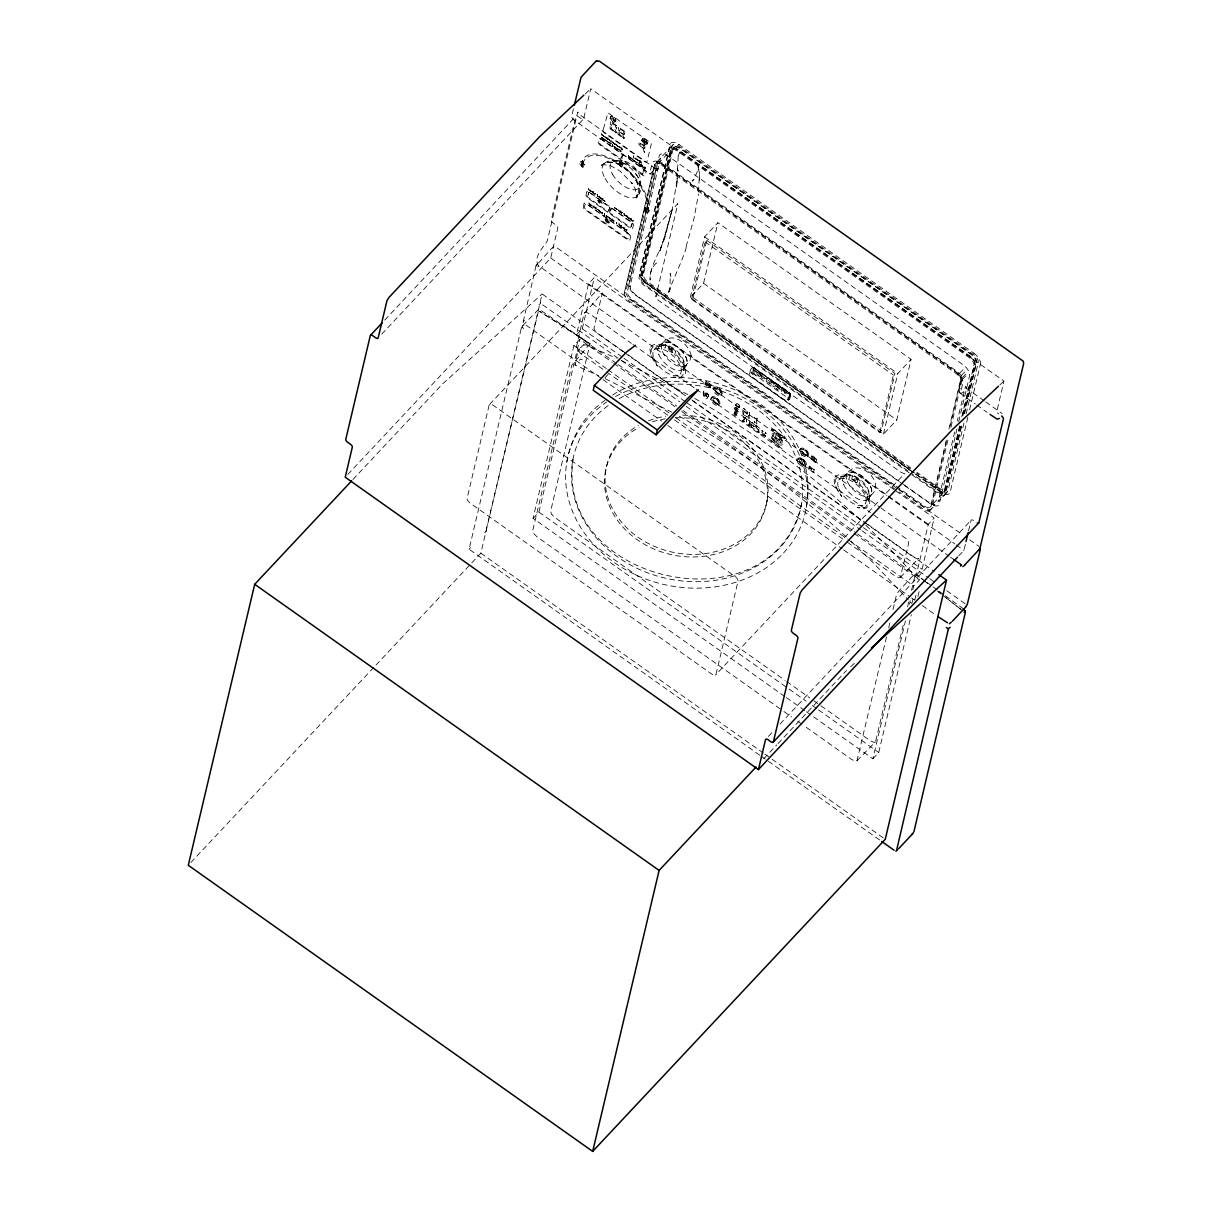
<?xml version="1.0" encoding="UTF-8"?>
<svg xmlns="http://www.w3.org/2000/svg" width="1212" height="1212" viewBox="0 0 1212 1212"><rect width="100%" height="100%" fill="white"/><g stroke="black" fill="none" stroke-linecap="round" stroke-linejoin="round"><path stroke-width="0.75" stroke-dasharray="5 3.75" d="M656.101 169.119L578.791 113.989L577.791 111.898L547.309 240.84C543.264 247.945 533.341 256.308 538.113 265.398L879.533 506.964M966.509 388.734L965.525 386.219L957.313 420.958M693.9 179.406L692.113 181.103L693.749 179.709L698.324 169.362L697.885 164.332L699.445 173.664L698.46 194.268M691.158 355.949C689.583 344.102 671.175 329.634 662.343 343.708M691.188 355.525L690.234 359.843L686.068 365.236M670.857 276.836L670.221 273.412L670.024 288.789A22.876 11.226 43.1 0 1 669.66 290.668C660.146 308.575 688.689 247.384 686.128 246.4M678.235 155.787C679.538 152.379 681.386 150.349 678.584 153.894A22.892 11.226 43.1 0 0 678.235 155.787L676.644 187.118L677.402 176.437M854.642 478.467C855.081 478.392 855.854 481.588 853.627 479.604M596.228 207.797L595.471 208.903L595.834 207.328L596.607 209.706L595.789 207.555M790.724 394.824L789.769 398.99L787.876 401.202M743.835 417.473L744.441 419.519L744.577 417.792L741.168 414.883L744.577 417.64M746.804 411.535L747.562 414.095L747.728 411.928L743.471 408.292L747.728 411.747M749.364 421.397L749.97 423.442L750.107 421.7L746.986 418.988L750.107 421.564M753.016 367.418L789.073 392.067L790.603 395.203A2.727 1.348 43.1 0 0 788.785 392.218C790.8 393.112 790.133 399.475 787.694 397.96L753.44 373.72C751.834 372.599 752.607 366.978 754.849 368.403L790.572 394.536M734.457 408.368L734.942 407.535A2.848 1.394 43.1 0 1 735.942 407.565L737.987 408.974A2.712 1.333 43.1 0 1 738.578 409.838A2.848 1.394 43.1 0 1 738.684 411.716M676.978 180.83L672.084 210.04L664.312 237.507L672.13 209.827L667.13 228.447C665.13 244.991 648.844 265.11 650.162 280.048C648.147 268.185 661.298 258.444 654.359 265.155M686.083 246.581L693.991 218.493L698.491 194.056M639.784 185.875C644.223 172.271 627.831 156.409 614.423 161.151M698.127 169.862L698.642 165.892M809.646 466.62L809.237 469.256M669.448 291.228L670.024 288.789M759.666 755.121L469.089 549.248L521.251 328.437L522.145 326.195L538.916 309.045L589.335 343.375L539.552 311.302L590.047 343.678L550.748 510.782L551.339 514.055L554.899 517.554L785.088 680.417M573.443 108.898L571.61 116.897L572.685 119.14L650.011 173.846L652.92 174.119L658.752 168.604C651.92 167.104 646.223 184.8 652.45 163.181A9.984 4.893 43.1 0 1 661.616 163.484L956.192 371.902A9.984 4.893 43.1 0 1 962.858 382.795L960.419 393.476L975.236 403.96M471.786 562.838L480.846 553.172L542.112 293.986L685.659 395.551M347.814 474.453L550.718 257.989L557.793 228.053A2.727 1.333 43.1 0 0 555.975 225.084L553.096 223.038A2.727 1.333 43.1 0 1 551.278 220.069L575.776 116.443A2.727 1.333 43.1 0 1 578.275 116.534L581.154 118.564A2.727 1.333 43.1 0 0 583.654 118.655L590.729 88.718L1003.96 381.083L996.885 411.019A2.727 1.333 43.1 0 0 998.703 413.989M784.815 696.491L533.053 518.357L573.897 345.587L579.76 339.315L612.196 362.267M616.544 363.464L576.382 335.042L588.487 283.866L594.35 277.609L894.001 489.618M622.15 149.591C622.544 146.076 619.468 148.864 622.423 149.985L622.786 148.44L621.014 147.47L621.574 149.394M533.053 518.357L538.916 512.1L579.76 339.315M576.382 335.042L582.26 328.785L594.35 277.609M566.807 462.12C570.822 437.562 584.426 414.595 604.985 400.369M572.609 461.272L573.003 459.59C555.141 585.669 774.907 630.058 801.844 502.828L801.435 504.51M644.072 167.68C647.36 171.089 642.436 164.029 645.92 168.301A1.803 0.879 43.1 0 1 645.981 168.71L644.92 168.983A1.818 0.894 43.1 0 1 644.345 168.589L643.814 167.271L644.799 167.983M624.271 293.046L654.616 164.711A7.257 3.56 43.1 0 1 661.298 164.968L955.844 373.341A7.257 3.56 43.1 0 1 960.677 381.265L949.435 428.942M654.631 164.741L624.301 293.046A7.257 3.56 43.1 0 0 629.149 300.97L897.471 490.83M605.303 472.119L605.924 469.514M672.357 348.314L672.357 352.162L668.07 349.132L669.175 346.056L667.585 348.98A5.333 2.621 43.1 0 0 672.751 352.647L672.812 348.617M690.264 297.485L704.581 236.885L717.883 222.705L911.06 359.388L896.744 419.988L883.442 434.169L690.264 297.485L703.551 283.305L717.883 222.705M691.582 299.212L705.126 241.9L706.657 240.264L894.926 373.478L881.382 430.775L879.851 432.411L691.582 299.212L693.112 297.576L706.657 240.264M706.414 381.735C702.763 389.703 717.716 387.158 706.505 381.735M706.672 384.522L707.096 382.704L707.414 385.037M709.096 386.234L708.778 383.901L708.353 385.704M776.65 386.401L780.407 389.764L780.195 390.688L775.998 388.416L781.089 392.021L781.907 388.567L776.816 384.961L780.558 389.173M766.635 502.601L767.241 499.995M806.359 507.373C824.705 407.005 689.87 344.95 611.999 395.415M879.851 432.411L893.395 375.099L894.926 373.478M883.442 434.169L897.774 373.569L911.06 359.388M886.517 636.997L856.929 760.863L855.687 761.318L851.778 759.53L803.95 725.685M888.684 627.831L890.411 620.514M893.002 609.515L896.471 594.865L899.092 590.638L914.227 574.488L915.408 573.867L921.241 578.427M946.33 440.077L930.725 506.086A7.257 3.56 43.1 0 1 924.059 505.858L896.274 486.194M948.935 429.078L960.631 379.583A7.257 3.56 43.1 0 0 955.783 371.66M946.375 441.759L930.361 509.601A7.257 3.56 43.1 0 1 923.696 509.388L899.001 491.89M947.905 440.123L931.876 507.949A7.257 3.56 43.1 0 1 925.195 507.722L895.91 486.997M950.935 427.291L962.207 379.629A7.257 3.56 43.1 0 0 957.359 371.705L662.828 163.332A7.257 3.56 43.1 0 0 656.162 163.105L625.831 291.41A7.257 3.56 43.1 0 0 630.679 299.334L894.365 485.906M806.434 711.792L872.852 758.788L905.44 620.923M909.364 604.394L910.227 600.713M912.833 589.683L913.697 586.002L919.575 579.745L853.157 532.75M857.505 533.947L916.196 575.473L928.286 524.296L934.164 518.024L895.547 490.708M912.091 602.773L912.954 599.122M872.852 758.788L878.73 752.516L911.318 614.666M914.802 599.955L916.105 594.441M916.196 575.473L922.059 569.201L934.164 518.024M954.723 431.927L937.997 501.798L946.254 493.254L943.209 492.966L929.998 507.207M956.995 428.957L939.285 503.919A9.984 4.893 43.1 0 1 930.104 503.616L903.894 485.058M958.722 421.655L969.615 375.584A9.984 4.893 43.1 0 0 962.949 364.691L668.388 156.272A9.984 4.893 43.1 0 0 659.207 155.969L628.876 284.305A9.984 4.893 43.1 0 0 635.542 295.198L902.349 483.967M917.969 596.501L919.272 591.032M959.631 425.897L944.027 491.905A7.257 3.56 43.1 0 1 937.361 491.678L911.106 473.104M961.798 416.731L973.933 365.403A7.257 3.56 43.1 0 0 969.07 357.479L677.266 151.015A7.257 3.56 43.2 0 0 670.6 150.788L640.693 277.29A7.257 3.56 43.1 0 0 645.542 285.214L909.561 472.013M959.965 426.276L944.799 490.436A6.802 3.333 43.1 0 1 938.542 490.224L915.378 473.847M962.555 415.277L974.69 363.948A6.802 3.333 43.1 0 0 970.145 356.51L678.341 150.046A6.802 3.333 43.1 0 0 672.084 149.833L642.178 276.336A6.802 3.333 43.1 0 0 646.723 283.76L913.833 472.756M960.328 426.533L945.148 490.693A7.257 3.56 43.1 0 1 938.482 490.466M962.919 415.534L975.054 364.191A7.257 3.56 43.1 0 0 970.206 356.267L678.387 149.803A7.257 3.56 43.1 0 0 671.721 149.576L641.815 276.078A7.257 3.56 43.1 0 0 646.663 284.002M961.237 425.973L945.208 493.829A7.257 3.53 42.7 0 1 938.527 493.602L910.773 473.953M964.101 413.61L976.236 362.282L975.812 359.585L972.766 355.646L679.932 148.379L675.084 146.819L672.327 149.243M961.51 426.624L946.769 488.966A7.257 3.56 43.1 0 1 940.103 488.739L916.954 472.347M964.54 413.792L976.675 362.464A7.257 3.56 43.1 0 0 971.827 354.54L680.008 148.076A7.257 3.56 43.1 0 0 673.342 147.849L643.436 274.351A7.257 3.56 43.1 0 0 648.299 282.275L910.773 467.983M963.964 423.018L947.936 490.86A7.257 3.53 42.7 0 1 941.269 490.633L916.59 473.18M966.146 413.853L978.281 362.524A7.257 3.606 42.9 0 0 973.418 354.601L678.856 146.182A7.257 3.591 43.6 0 0 672.19 145.955L641.845 274.291A7.257 3.515 43.4 0 0 646.693 282.214L910.424 468.802M967.843 417.322L950.102 492.39A9.984 4.893 43.1 0 1 940.921 492.072L646.36 283.669A9.984 4.893 43.1 0 1 639.694 272.761L670.024 144.425A9.984 4.893 43.1 0 1 679.19 144.743M969.6 409.883L980.432 364.055M958.768 555.853L963.949 550.339L966.025 541.537M968.524 530.977L971.024 520.418A2.727 1.333 43.1 0 1 973.524 520.493M486.3 529.296L538.916 309.045M875.761 740.729L903.637 623.377M907.561 606.879L909.303 599.546M911.485 590.38L915.408 573.867M753.637 368.221L752.667 372.66M718.549 402.687C719.822 402.414 716.307 395.203 713.217 398.278M807.177 454.106C808.904 454.121 805.026 446.546 801.98 449.697M590.047 343.678L571.837 365.191L532.871 530.038L533.522 533.386L537.037 536.84L782.346 710.399M946.057 489.421L944.542 491.027M583.714 345.087L585.866 344.829L616.287 358.176M622.983 351.571L596.41 332.618L593.941 328.573L602.364 292.925L584.002 313.711L576.185 348.071L580.412 353.359L605.091 370.827M847.324 542.203L895.153 576.048L899.046 577.851L900.304 577.397L908.636 543.4L907.985 540.052L872.079 513.676M521.251 328.437L523.205 325.255M584.017 344.359L578.442 349.768L577.836 351.359L579.366 348.935L577.836 351.359L574.958 365.054L598.713 375.735M601.47 378.523L524.326 323.952L523.099 322.21L524.417 320.15M660.495 158.09L629.861 286.82L629.922 285.896L631.088 290.244L635.558 294.789L899.274 481.376M608.651 139.471L609.591 140.137M607.863 141.956L608.803 142.622M619.12 146.864L620.059 147.531M617.772 148.97L618.711 149.637M608.121 217.069L609.075 217.736M638.588 194.753C643.36 188.208 640.148 179.3 635.588 173.574M574.958 365.054L575.821 363.918M538.492 266.034L537.749 266.988M870.943 495.178C887.017 483.255 857.808 456.03 847.218 473.65M799.814 459.378C802.041 456.576 806.783 463.257 805.01 463.848M484.694 532.644L486.406 530.78M944.466 494.95L947.208 491.981M384.78 320.074L576.048 116.019M381.765 334.164L583.381 119.079M352.934 479.497L442.107 384.371L542.112 293.986M658.04 163.832L671.327 149.652M672.463 148.455L674.084 146.713M489.587 404.52L677.872 203.616L655.889 296.607L655.95 295.667L657.919 300L901.425 472.574L904.546 473.65L715.55 674.993M604.743 378.008L609.863 372.554M653.95 350.177C664.6 332.861 696.052 361.903 680.205 374.008M658.813 346.768C662.01 340.496 669.706 341.239 674.599 344.844M190.875 862.52L374.69 666.418M375.993 665.04L470.483 564.216M683.25 368.948C692.082 362.782 683.78 351.738 677.72 347.056M713.58 388.128L714.459 387.189M711.262 397.884L712.156 396.945M720.852 395.46A5.181 2.545 43.1 0 0 717.14 388.597A5.181 2.545 43.1 0 0 713.656 391.34A5.181 2.545 43.1 0 0 720.852 395.46L721.731 394.521A5.181 2.545 43.1 0 0 718.019 387.643A5.181 2.545 43.1 0 0 714.535 390.4A5.181 2.545 43.1 0 0 721.731 394.521M750.895 369.175L752.591 367.433M718.534 405.217A5.181 2.545 43.1 0 0 714.822 398.354A5.181 2.545 43.1 0 0 711.338 401.096A5.181 2.545 43.1 0 0 718.534 405.217L719.428 404.278A5.181 2.545 43.1 0 0 715.716 397.4A5.181 2.545 43.1 0 0 712.232 400.157A5.181 2.545 43.1 0 0 719.428 404.278M800.026 449.304L800.92 448.349M797.723 459.06L798.602 458.121M807.298 456.636A5.181 2.545 43.1 0 0 803.586 449.758A5.181 2.545 43.1 0 0 800.102 452.5A5.181 2.545 43.1 0 0 807.298 456.636L808.177 455.697A5.181 2.545 43.1 0 0 804.48 448.819A5.181 2.545 43.1 0 0 800.981 451.561A5.181 2.545 43.1 0 0 808.177 455.697M804.995 466.393A5.181 2.545 43.1 0 0 801.283 459.515A5.181 2.545 43.1 0 0 797.799 462.257A5.181 2.545 43.1 0 0 804.995 466.393L805.874 465.453A5.181 2.545 43.1 0 0 802.162 458.575A5.181 2.545 43.1 0 0 798.678 461.317A5.181 2.545 43.1 0 0 805.874 465.453M838.81 480.119C849.476 462.802 880.927 491.845 865.08 503.95M843.688 476.71C853.687 462.014 881.412 487.663 868.125 498.889M959.525 373.387L963.04 369.63M961.283 375.629L964.797 371.872M962.252 377.841L965.767 374.084M962.328 379.538L965.843 375.781M944.421 491.83L946.042 490.087M929.619 510.737L935.437 504.798L933.861 505.162L934.694 505.04L930.119 503.207L900.819 482.467M900.304 577.397L918.757 558.384L917.393 558.883L913.424 557.065L863.989 522.084M768.378 736.457L773.559 730.942M780.013 724.049L971.297 519.993M763.787 758.727L776.71 744.941M778.013 743.562L846.506 670.494M856.929 760.863L875.382 741.865L874.019 742.365L870.049 740.547L811.343 699.006M670.16 147.728L672.933 144.819M469.089 549.248L470.635 547.642M720.867 392.93C722.413 392.476 718.428 385.552 715.519 388.522M585.26 93.854L590.729 88.718M999.839 384.931L1003.96 381.083M579.2 360.312L580.533 359.1L582.336 359.797M850.672 666.736L854.839 662.964M814.146 460.575L812.661 459.424M604.137 163.665C609.909 158.257 618.968 159.999 624.998 164.029M539.022 304.56L540.673 303.47L540.325 302.273M776.119 441.683L776.377 441.562A4.681 2.303 43.1 0 0 776.862 440.956C777.013 436.881 780.255 446.622 775.983 441.835M584.578 312.575L585.835 312.105L589.729 313.908L631.391 343.39M789.376 399.596L787.164 399.081A2.727 1.348 43.1 0 0 789.663 399.157M753.364 367.281L752.137 367.993A2.727 1.348 43.1 0 1 754.637 368.069L753.788 367.6M746.35 421.018L746.531 418.776L746.425 423.685L746.334 421.155M756.682 420.746L757.015 417.958L756.788 424.079L756.682 420.912M716.868 403.399L717.762 403.505L715.716 402.899M805.616 454.803L806.525 454.924L804.556 454.348M803.314 464.56L804.207 464.681L802.253 464.12M719.11 393.627C720.655 394.203 714.762 391.961 715.141 389.628M811.631 458.697L812.843 457.454A1.803 0.879 43.1 0 1 813.646 457.697L814.206 458.091A1.803 0.879 43.1 0 1 814.873 458.893L815.237 461.242M670.312 349.192L670.448 349.223A2.151 1.045 43.1 0 0 669.933 349.177L671.084 349.965A2.182 1.06 43.1 0 0 670.736 349.465L670.993 347.783M610.954 140.728C610.181 140.092 611.621 144.819 611.106 140.637M809.692 466.605L813.722 469.468L813.04 471.953M605.242 378.689L671.645 412.05M578.442 350.313L580.018 351.056M621.165 360.418L688.734 395.021M643.36 140.153L646.466 142.743L643.436 140.365M943.209 492.966L911.636 470.938M624.377 155.409C622.12 154.227 621.12 159.166 622.786 160.257L643.027 174.498L644.708 171.225L644.223 169.453M694.764 398.49C756.015 433.487 813.282 475.513 864.565 523.978M679.311 416.261C739.547 450.182 796.072 490.769 846.991 537.567M787.694 397.96C789.618 399.036 790.845 393.809 789.103 392.643L754.485 368.19M604.303 140.971L600.97 138.729A2.682 1.318 43.1 0 0 599.304 139.122L598.531 142.501A2.682 1.318 43.1 0 0 599.804 144.834L642.724 175.27A2.682 1.318 43.1 0 0 645.193 175.331L645.981 171.952A2.682 1.318 43.1 0 0 644.708 169.619L601.97 139.562C599.743 138.41 598.713 143.304 600.394 144.41L620.635 158.651L622.317 155.378L621.817 153.606M804.601 454.348L801.602 450.788M715.837 402.945L712.838 399.384M802.283 464.105L799.284 460.545M930.892 484.967L942.133 492.86M678.75 144.425L974.463 353.677M984.296 400.899L966.509 388.31C958.086 400.142 957.919 388.219 961.873 380.28L961.813 381.204L960.646 376.871L956.177 372.311L661.616 163.893L657.04 162.06L657.874 161.938L656.298 162.317L656.965 161.847L655.374 163.605L671.297 146.561L640.678 275.275L640.739 274.351L641.663 278.29L643.723 280.957L910.091 469.847M985.78 401.945L1002.082 413.489M620.786 150.939L619.741 149.758L620.908 151.97L621.271 150.409L619.514 149.44L620.741 151.121M976.721 405.005L987.098 412.353M704.581 236.885L897.774 373.569M705.126 241.9L893.395 375.099M646.784 209.328L646.829 210.509L645.481 209.297L646.602 210.085M703.551 283.305L896.744 419.988M621.165 225.765L622.044 227.72L621.135 225.902M626.68 233.083L628.286 234.219M693.112 297.576L881.382 430.775M909.227 472.862L643.92 285.153A7.257 3.515 43.4 0 1 639.072 277.23L669.418 148.864A7.257 3.591 43.6 0 1 676.084 149.091M894.729 485.103L632.24 299.394A7.257 3.56 43.1 0 1 627.392 291.471L657.298 164.968A7.257 3.56 43.1 0 1 663.964 165.196M897.168 488.512L556.217 247.278L553.929 246.551L550.884 249.096L535.962 265.989L523.099 322.21M898.713 489.603L961.964 534.356M969.676 539.81L978.932 546.354M588.487 283.866L928.286 524.296M550.718 257.989L886.851 495.799M888.396 496.89L954.692 543.794M956.238 544.885L963.949 550.339M881.079 508.055L949.057 556.157M950.602 557.247L953.692 559.429M734.169 413.58L736.76 415.61M632.937 344.481L694.643 388.143M696.188 389.234L870.534 512.585M691.84 399.915L866.262 523.311M867.792 524.402L934.164 571.367M624.528 352.662L684.78 395.294M692.506 400.763L862.444 520.993M582.26 328.785L622.423 357.192M623.953 358.282L685.75 402.005M687.295 403.096L861.823 526.584M863.368 527.674L922.059 569.201M542.688 304.848L619.802 359.403M621.347 360.494L679.947 401.96M686.113 406.323L860.399 529.629M861.944 530.72L928.256 577.639M929.801 578.73L934.422 582.002M946.769 590.729L965.267 603.834M618.09 364.554L676.781 406.081M682.962 410.444L855.96 532.841M613.742 363.358L675.523 407.08M681.705 411.444L851.612 531.659M573.897 345.587L606.333 368.539M607.879 369.63L669.66 413.337M675.841 417.716L847.279 539.022M848.824 540.113L913.697 586.002M606.636 371.917L668.357 415.58M674.523 419.958L845.779 541.113M603.015 379.614L661.646 421.094M667.812 425.473L842.158 548.824M843.703 549.915L910.045 596.849M911.591 597.94L914.666 600.122M922.393 605.576L936.27 615.408M786.633 681.523L809.798 697.915M538.916 512.1L787.603 688.037M789.148 689.128L806.131 701.157M812.313 705.52L816.949 708.808M818.494 709.899L878.73 752.516M786.361 697.582L804.904 710.702M783.891 711.489L791.603 716.959M797.784 721.322L802.405 724.594M480.846 553.172L763.318 753.031M764.848 754.122L885.245 839.295M761.212 756.212L880.139 840.355M628.543 233.719L586.956 204.237C584.638 203.025 583.623 208.252 585.563 209.206L627.361 238.779C629.482 239.794 630.588 234.825 628.74 233.795M925.468 581.351L916.302 574.715L922.211 579.306M926.983 582.457L931.573 585.775M933.088 586.896L937.679 590.214M939.209 591.32L943.784 594.637M945.315 595.743L963.631 609.03M753.106 373.402L755.485 375.159M923.696 580.442L928.119 583.896M938.467 591.926L941.436 594.213M942.906 595.365L960.646 609.136M937.3 590.941L940.224 593.213M946.057 597.774L962.131 610.287M910.53 602.394L911.863 603.424M521.978 327.119L523.751 328.513M738.517 404.369L737.79 403.854A2.318 1.136 43.1 0 0 736.76 403.551C732.851 405.505 741.744 411.095 739.365 405.384M865.929 525.25L896.395 555.52L919.923 581.169M851.066 541.4L873.913 563.398L908.136 599.728M805.904 449.834L807.162 451.106M803.586 459.59L804.859 460.863M719.443 388.658L720.701 389.931M717.14 398.415L718.398 399.687M780.089 443.137C783.467 441.729 773.407 436.441 780.013 443.047M801.965 451.743L802.026 451.849A3.484 1.712 43.1 0 0 806.874 454.621A3.484 1.712 43.1 0 0 804.374 450A3.484 1.712 43.1 0 0 802.026 451.849M799.662 461.499L799.723 461.605A3.484 1.712 43.1 0 0 804.556 464.378A3.484 1.712 43.1 0 0 802.071 459.757A3.484 1.712 43.1 0 0 799.723 461.605M715.504 390.567L715.58 390.673A3.484 1.712 43.1 0 0 720.413 393.445A3.484 1.712 43.1 0 0 717.913 388.84A3.484 1.712 43.1 0 0 715.58 390.673M713.201 400.324L713.262 400.43A3.484 1.712 43.1 0 0 718.11 403.217A3.484 1.712 43.1 0 0 715.61 398.596A3.484 1.712 43.1 0 0 713.262 400.43M734.73 409.292L737.699 411.747A2.712 1.333 43.1 0 0 738.638 411.656M684.219 366.16L682.795 363.236A22.27 10.923 43.1 0 0 675.993 354.525L676.523 352.313L675.508 351.616L674.751 354.813A20.589 10.105 43.1 0 1 682.871 365.963A20.134 9.878 43.1 0 1 683.992 373.447L681.038 377.099L673.008 377.129L678.008 378.295L681.992 377.841L685.31 373.917A21.528 10.56 43.1 0 0 684.219 366.16M854.839 480.619L854.869 480.679A1.697 0.833 43.1 0 0 855.248 480.77L855.657 480.74A1.697 0.833 43.1 0 0 855.854 480.573M677.356 168.801L678.099 171.195L677.387 167.726M699.521 180.133L699.445 173.664M973.766 353.146A9.984 4.893 43.1 0 1 980.387 364.206M970.691 357.54A7.257 3.606 42.9 0 1 975.554 365.448M615.499 396.536A121.942 102.278 13.3 0 1 806.465 478.876A121.942 102.278 13.3 0 1 644.39 578.518A121.942 102.278 13.3 0 1 606.591 402.005M682.765 415.14A82.128 68.872 13.3 0 1 764.863 509.298A82.128 68.872 13.3 0 1 639.951 538.537A82.128 68.872 13.3 0 1 638.36 425.533M648.481 420.822A82.128 68.872 13.3 0 1 665.933 416.201M675.357 417.807A82.128 68.872 13.3 0 1 765.257 508.692A82.128 68.872 13.3 0 1 640.269 541.749A82.128 68.872 13.3 0 1 639.133 427.382M652.45 421.821A82.128 68.872 13.3 0 1 665.312 418.807M619.105 398.627A116.488 97.702 13.3 0 1 801.496 477.058A116.488 97.702 13.3 0 1 647.193 572.655A116.488 97.702 13.3 0 1 610.03 404.263M854.172 480.24A1.697 0.833 43.1 0 1 853.581 479.604M738.608 404.429A2.318 1.136 43.1 0 1 739.456 405.459M774.226 440.804A6.196 3.045 43.1 0 0 779.558 444.122A6.257 3.075 43.1 0 0 781.164 443.956A6.196 3.045 43.1 0 0 781.392 440.032M772.771 438.729A6.196 3.045 43.1 0 1 773.014 434.82A6.257 3.075 43.1 0 1 774.574 434.563A6.196 3.045 43.1 0 1 779.937 437.971M774.165 440.759A6.257 3.075 43.1 0 1 772.711 438.683M779.952 437.911A6.257 3.075 43.1 0 1 781.422 440.001M612.015 117.897L612.06 119.185L612.015 117.897M613.393 118.443L613.469 120.503L613.393 118.443M614.666 119.776L614.56 121.033L614.666 119.776M609.56 218.478C611.121 220.902 611.015 217.024 609.56 218.478M615.772 147.94L617.12 148.985L615.878 147.834M617.105 145.834L618.453 146.879L617.211 145.728M603.318 200.056L605.136 201.45L603.606 200.374L605.136 200.737L604.773 199.753L603.364 199.95M625.286 229.492C628.967 232.825 623.695 228.735 627.24 230.038C623.998 227.038 628.589 230.674 625.286 229.492M776.68 437.653C777.104 440.804 773.817 434.184 776.483 435.82A3.181 1.56 43.1 0 1 777.301 436.305L776.68 437.653M739.017 405.732L738.684 407.141L736.517 405.565L736.866 404.217L739.017 405.732M814.6 459.151L814.343 460.242L812.646 459.03L812.934 457.969L814.6 459.151M613.363 220.205C613.408 223.841 615.12 219.751 613.363 220.205M590.426 191.041L589.608 190.208L590.411 191.087M591.047 205.373L590.229 204.525L591.047 205.373M606.985 138.668L606.182 137.85L606.985 138.668M623.741 228.507L622.923 227.659L623.741 228.507M592.789 206.055L593.925 207.813L594.198 206.676L591.865 205.252L591.607 206.176L592.789 206.055M605.924 140.44C605.864 141.168 608.818 141.713 605.924 140.44M618.453 210.403L619.59 212.145L619.09 210.449L617.605 209.57L617.287 210.524L618.438 210.327M631.922 158.848C631.952 159.636 634.709 160.06 631.922 158.848M612.621 219.751C611.666 222.19 611.378 217.372 612.621 219.751M539.825 251.308L539.825 251.308M590.729 191.223C587.684 190.814 590.289 188.405 590.729 191.223M591.35 205.555C588.108 205.01 591.032 202.798 591.35 205.555M607.288 138.85C604.743 137.804 607.333 136.714 607.288 138.85M624.044 228.689C621.544 227.492 624.104 226.538 624.044 228.78M772.756 435.79L776.225 438.668L773.301 435.153A2.727 1.348 43.1 0 0 772.756 435.79M765.651 435.987L765.651 436.138A2.363 1.167 43.1 0 1 765.56 436.411C750.47 428.275 773.498 441.365 761.939 433.199L761.621 432.381L765.651 435.987M669.266 348.995L671.584 350.859L671.509 347.799L670.433 347.041L670.221 347.965C668.039 346.693 671.115 348.738 669.266 348.995M811.434 459.06C820.918 469.559 812.782 448.879 811.434 459.015M852.263 479.195C862.187 490.648 854.702 468.514 852.278 479.149M609.954 207.555L608.121 211.555L588.744 197.92C586.032 197.389 586.85 191.254 589.471 192.466L609.954 207.555M632.346 223.402L630.528 227.401L611.151 213.766C608.439 213.236 609.242 207.1 611.863 208.312L632.346 223.402M742.759 411.232L743.107 414.398L743.638 412.216L742.759 411.232M743.653 419.685L743.562 420.958C746.789 424.988 735.532 415.08 744.259 421.791L743.653 419.685M748.652 415.413L749.001 418.564L749.243 412.459L749.622 415.216L748.652 415.413M749.198 423.594L749.092 424.867C752.379 428.76 741.623 419.64 749.804 425.579L749.198 423.594M750.849 424.488L751.122 427.003L751.304 422.124L750.849 424.488M754.228 421.549L755.076 422.867L754.228 421.549M754.546 417.549L755.394 418.852L754.546 417.549M755.727 425.533L756.318 427.654L755.758 425.488M758.606 430.245L758.5 431.517C761.575 435.532 750.501 425.73 759.212 432.229L758.606 430.245M603.031 138.653C603.955 142.031 605.561 138.183 603.031 138.653M598.728 196.662C599.622 199.919 601.455 196.586 598.789 196.511M607.56 216.615C606.212 218.933 605.606 214.403 607.56 216.615M760.712 374.417L760.242 376.387A1.56 0.773 43.1 0 1 759.045 376.356L754.788 373.357A1.576 0.773 43.1 0 1 753.909 371.887L754.349 369.993A1.56 0.773 43.1 0 1 755.727 370.069L759.682 372.872A1.56 0.773 43.1 0 1 760.712 374.417M775.483 384.871L775.013 386.84A1.56 0.773 43.1 0 1 773.817 386.81L769.605 383.84A1.576 0.773 43.1 0 1 768.726 382.371L773.771 386.067L773.953 383.598A34.981 17.165 43.1 0 0 770.832 381.386L769.211 380.462A1.56 0.773 43.1 0 1 770.574 380.568L774.468 383.325A1.56 0.773 43.1 0 1 775.483 384.871M605.576 137.229C604.44 137.501 603.955 135.168 605.576 137.229M616.923 145.243L615.514 144.183L616.923 145.243M639.163 160.984L637.754 159.908L639.163 160.984M610.651 121.73L610.363 124.518L611.863 125.29L610.651 121.73M611.696 127.033L611.545 128.487L609.984 128.517L610.272 125.745L611.696 127.033M615.014 129.381L616.226 132.941L616.514 130.169L615.014 129.381M615.317 126.184L616.62 128.942L616.893 126.154L615.317 126.184M618.544 127.321L618.271 130.108L619.771 130.881L618.544 127.321M619.605 132.638L619.453 134.077L617.878 134.123L618.181 131.335L619.605 132.638M622.923 134.986L624.135 138.547L624.422 135.759L622.923 134.986M623.226 131.79L624.528 134.532L624.801 131.744L623.226 131.79M643.224 149.031L644.345 152.56L644.617 149.743L643.224 149.031M643.511 146.031L644.739 148.606L644.981 145.985L643.511 146.031M711.08 384.825L710.156 388.022L705.248 384.507L705.945 381.174L711.08 384.825M816.736 459.409L815.737 462.575L810.919 459.09L811.616 455.757L816.736 459.409M857.96 479.922L856.945 483.027L851.718 479.24L852.384 475.952L857.96 479.922M579.654 163.726C588.244 175.422 583.078 155.166 579.654 163.726M601.213 137.365L602.667 138.698L601.258 137.244M602.182 135.002L603.637 136.335L602.182 135.002M598.986 210.706L600.47 212.085L598.986 210.706M600.546 197.935L602.031 199.298L600.591 197.814M610.015 118.14C620.544 133.229 614.605 108.141 610.015 118.14M613.726 143.167L615.181 144.516L613.726 143.167M614.014 146.425L615.469 147.758L614.014 146.425M618.438 163.529C627.028 175.225 621.862 154.969 618.438 163.529M627.149 216.827L628.619 218.175L627.149 216.827M633.528 160.242L634.997 161.605L633.528 160.242M634.861 158.121L636.33 159.469L634.861 158.121M628.967 218.099L630.437 219.463L628.967 218.099M641.572 140.471C652.556 154.757 645.693 131.684 641.572 140.471M639.027 142.849L638.86 144.455L640.269 145.182L640.406 143.819L639.027 142.849M649.95 348.904L650.738 355.722L657.434 366.115L651.708 356.343L651.086 350.162A20.134 9.878 43.1 0 1 654.919 346.177A20.589 10.105 43.1 0 1 665.221 348.071L665.979 344.859L664.979 344.163L664.449 346.359A22.27 10.923 43.1 0 0 656.071 344.344L653.874 344.693A21.528 10.56 43.1 0 0 649.95 348.904M834.159 479.24L834.947 486.057L841.643 496.45L835.916 486.679L835.295 480.497A20.134 9.878 43.1 0 1 839.128 476.513A20.589 10.105 43.1 0 1 849.43 478.407L850.188 475.195L849.188 474.498L848.673 476.695A22.27 10.923 43.1 0 0 840.295 474.68L838.098 475.028A21.528 10.56 43.1 0 0 834.159 479.24M595.44 193.89L593.592 193.102L594.259 194.193A1.803 0.894 43.1 0 0 594.789 194.541C597.41 194.026 591.986 190.632 595.44 193.89M602.652 212.888L600.804 212.1L601.485 213.191A1.803 0.894 43.1 0 0 602 213.539C604.712 213.024 599.092 209.585 602.652 212.888M637.164 162.393L635.33 161.62L635.997 162.696A1.788 0.879 43.1 0 0 636.527 163.044C639.163 162.605 633.709 159.12 637.164 162.393M633.331 220.766L631.497 219.993L632.164 221.069A1.788 0.879 43.1 0 0 632.694 221.417C635.33 221.008 629.907 217.524 633.331 220.766M637.33 194.344L637.012 197.177L635.194 188.875L631.634 182.664L632.331 183.633L619.908 170.937L610.833 165.847L602.349 164.423L605.136 163.923L601.364 165.286C617.575 153.515 647.102 181.224 636.103 198.117L637.33 194.344M588.593 189.33C589.502 191.617 587.79 186.89 588.593 189.33M589.214 203.646C589.986 206.055 588.471 201.298 589.214 203.646M592.638 192.208L591.092 191.102L592.638 192.208M601.576 134.426C602.409 136.714 600.713 132.032 601.576 134.426M594.895 207.676C595.698 210.024 594.077 205.176 594.895 207.676M609.106 142.819L607.576 141.728L609.106 142.819M609.894 140.319L608.363 139.244L609.894 140.319M609.378 217.933L607.833 216.827L609.378 217.933M619.014 149.833L617.499 148.743L619.014 149.833M620.347 147.728L618.832 146.637L620.347 147.728M614.923 208.025C615.863 210.252 614.06 205.646 614.923 208.025M617.105 209.585L615.575 208.494L617.105 209.585M637.164 159.605C637.966 161.878 636.345 157.242 637.164 159.605M643.072 166.862L643.208 167.771L643.072 166.862M629.013 157.045C630.058 160.257 631.634 156.151 629.013 157.045M647.072 207.085L648.268 208.797L647.072 207.085M602.515 138.183L601.591 137.426L602.515 138.183M603.47 135.805L602.546 135.047L603.47 135.805M601.864 198.768L600.925 197.995L601.864 198.768M600.304 211.539L599.364 210.767L600.304 211.539M615.029 143.986L614.09 143.228L615.029 143.986M615.302 147.228L614.378 146.47L615.302 147.228M607.257 216.448L606.394 215.736L607.257 216.448M630.225 157.802L629.376 157.106L630.225 157.802M634.83 161.075L633.906 160.302L634.83 161.075M636.164 158.939L635.24 158.181L636.164 158.939M628.452 217.645L627.513 216.872L628.452 217.645M630.27 218.933L629.331 218.16L630.27 218.933M604.243 139.41L603.394 138.698L604.243 139.41M599.955 197.42L599.107 196.692L599.955 197.42M611.333 219.236C612.015 223.084 613.969 217.827 611.333 219.236M598.38 210.13C599.637 210.555 595.622 208.01 598.38 210.13M613.136 142.592C614.075 142.895 610.545 140.577 613.136 142.592M603.228 129.548L602.97 131.123A2.182 1.076 43.1 0 0 604.03 132.699L645.223 161.893A2.166 1.06 43.1 0 0 646.784 162.393L651.329 144.092A2.182 1.076 43.1 0 0 650.283 142.501L607.969 112.807L603.228 129.548M759.591 373.811L758.848 375.538L755 372.538A39.784 19.528 43.1 0 1 755.409 370.842L759.591 373.811M777.028 438.532L778.755 439.274A4.09 2 43.1 0 1 780.21 439.986L779.437 438.274L777.043 438.502M588.123 195.177L588.79 192.435L588.123 195.177M609.772 207.313L608.969 210.615L609.772 207.313M610.53 211.024L611.196 208.282L610.53 211.024M632.164 223.16L631.376 226.462L632.164 223.16M704.005 391.946C700.597 400.324 715.292 397.475 704.142 391.976M584.063 203.631L583.275 207.01A2.682 1.318 43.1 0 0 584.548 209.343L627.483 239.779A2.682 1.318 43.1 0 0 629.937 239.84L630.725 236.461A2.682 1.318 43.1 0 0 629.452 234.128L585.714 203.237A2.682 1.318 43.1 0 0 584.063 203.631M586.805 192.026L586.017 195.405A2.682 1.318 43.1 0 0 587.29 197.738L630.225 228.174A2.682 1.318 43.1 0 0 632.694 228.235L633.467 224.856A2.682 1.318 43.1 0 0 632.194 222.508L588.456 191.632A2.682 1.318 43.1 0 0 586.805 192.026M584.123 164.574C582.427 173.21 576.397 155.363 584.123 164.574M647.314 142.213C645.299 151.485 636.982 130.335 647.314 142.213M489.133 405.217L467.15 498.208A4.545 2.227 43.1 0 0 470.18 503.162L711.838 674.145A4.545 2.227 43.1 0 0 716.019 674.281L738.002 581.29A4.545 2.227 43.1 0 0 734.957 576.351L493.299 405.369A4.545 2.227 43.1 0 0 489.133 405.217M581.321 163.893L582.517 165.862L581.321 163.893M581.563 163.196L582.79 164.362L581.563 163.196M604.955 139.789C604.182 140.986 607.106 139.531 604.955 139.789M593.213 191.587L593.122 193.375L593.213 191.587M607.939 137.926L607.848 139.683L607.939 137.926M609.5 142.092L610.212 144.41L610.53 143.031L611.348 143.395L609.5 142.092M615.757 119.897C613.272 129.123 605.47 108.095 615.757 119.897M599.94 200.995L599.91 202.919L599.94 200.995M602.849 198.45L602.697 200.071L602.849 198.45M616.514 161.666L616.317 162.529A40.223 19.74 43.1 0 0 583.578 161.757L582.275 160.832A41.859 20.543 43.1 0 1 616.514 161.666M619.377 163.756L621.105 165.302L619.377 163.756M619.529 163.15L621.256 164.696L619.529 163.15M619.696 162.453L621.423 164.014L619.696 162.453M622.907 164.377C620.695 172.952 615.302 155.242 622.907 164.377M624.741 167.589L624.544 168.468A40.223 19.74 43.1 0 1 647.117 206.691L648.42 207.616A41.859 20.543 43.1 0 0 624.741 167.589M628.604 155.621L628.513 157.378L628.604 155.621M630.952 158.196C630.179 159.333 632.937 158.075 631.013 158.045M616.711 222.432L616.741 223.659L616.711 222.432M620.392 210.903L620.317 212.661L620.392 210.903M620.968 211.297L621.68 213.63L622.014 212.251L622.817 212.615L620.968 211.297M620.968 225.159L620.817 226.78L620.968 225.159M626.483 216.509L627.043 215.6L626.543 216.281L625.604 215.085L626.149 215.963L625.271 216.175L626.483 216.509M639.724 160.423L639.648 162.181L639.724 160.423M624.816 227.871L624.665 229.507L624.816 227.871M640.481 160.954L640.103 162.514L640.709 161.423L641.36 163.408L642.345 162.544C642.89 164.59 641.572 162.756 640.481 160.954M640.754 164.226L640.678 165.983L640.754 164.226M641.481 164.741L641.406 166.499L641.481 164.741M642.193 165.241L642.118 166.998L642.193 165.241M631.119 218.493L631.043 220.251L631.119 218.493M705.036 393.158L705.354 395.491L705.036 393.158M706.369 394.097L706.687 396.43L706.369 394.097M708.975 384.628L708.793 385.431L708.975 384.628M708.656 395.036C705.293 408.232 698.233 381.295 708.656 395.036M734.578 411.838L733.927 414.671L736.548 416.519L737.199 413.686L734.578 411.838M735.078 412.656L736.29 414.625L735.078 412.656M735.32 410.716L737.199 412.383L735.32 410.716M750.622 369.599L749.683 373.554A2.727 1.348 43.1 0 0 751.501 376.538L785.649 400.687A2.727 1.348 43.1 0 0 788.148 400.778L789.088 396.824A2.727 1.348 43.1 0 0 787.255 393.839L753.122 369.69A2.727 1.348 43.1 0 0 750.622 369.599M745.062 417.337L745.744 418.579L745.062 417.337M762.045 374.523L761.227 377.962L766.938 378.947L766.317 381.568L767.423 382.356L768.241 378.901L762.606 378.008L763.227 375.356L762.045 374.523M768.741 438.865L782.407 449.046L768.741 438.865M771.362 427.791L785.028 437.971L771.362 427.791M782.982 389.325L785.073 391.446L784.376 394.354L785.482 395.127L786.179 392.218L788.527 393.9L782.982 389.325M809.798 468.12L811.586 469.756L811.888 468.514L809.798 468.12M814.297 469.711L813.373 472.574L808.556 469.089L809.177 466.059L814.297 469.711M859.732 481.952L858.975 485.148A20.589 10.105 43.1 0 1 867.095 496.299A20.134 9.878 43.1 0 1 868.216 503.783L865.262 507.434L857.217 507.464L862.217 508.631L866.201 508.176L869.534 504.253A21.528 10.56 43.1 0 0 868.428 496.496L867.004 493.572A22.27 10.923 43.1 0 0 860.202 484.861L860.732 482.649L859.732 481.952M643.708 169.831L642.618 174.286L643.708 169.831M664.297 237.719L659.207 252.899L664.297 237.719M582.154 161.151L583.214 162.772L582.154 161.151M644.799 207.54L644.905 208.373A2.818 1.379 43.1 0 0 646.39 211.964A2.818 1.379 43.1 0 0 648.905 211.191L648.875 210.07L644.799 207.54M591.441 191.238L592.335 192.011L591.441 191.238M615.923 208.631L616.802 209.403L615.923 208.631M537.886 263.155L535.962 265.989L537.886 263.155M645.057 207.813L645.966 208.388L645.057 207.813M747.334 416.943L743.335 414.565L747.289 417.004M754.5 429.048L751.304 427.139L754.455 429.093M649.026 210.782L648.132 209.918L649.026 210.782M735.199 407.944L735.002 408.096A2.288 1.121 43.1 0 0 736.866 411.11L737.26 411.292A2.288 1.121 43.1 0 0 738.532 410.929A2.288 1.121 43.1 0 0 737.79 409.126A2.242 1.106 43.1 0 0 736.184 407.974A2.288 1.121 43.1 0 0 735.214 407.944M776.786 439.683C772.559 441.289 772.18 436.123 776.786 439.683M652.677 174.164L652.677 174.164M608.272 221.175L607.257 221.523L606.682 220.054L608.272 221.175M608.712 221.296L607.182 221.841L606.318 219.614L608.712 221.296M737.972 407.096L737.093 406.474L737.972 407.096M646.632 142.046L643.314 139.85L646.632 142.046M646.375 143.122L643.011 140.759L646.375 143.122M646.299 143.486L642.936 141.122L646.299 143.486M765.605 433.396L764.787 433.548L766.317 433.699L765.378 432.123L765.59 432.972L761.712 430.427L762.515 432.108L762.318 431.078L765.605 433.396M780.225 435.366L774.589 432.426L771.438 429.048L784.952 438.608L781.134 437.077L780.225 435.366M736.245 409.262C733.73 408.141 740.365 412.398 736.548 409.232A6.166 3.03 43.1 0 0 736.245 409.262M743.713 411.292L747.092 414.034L743.713 411.292M751.607 424.533L754.303 426.715L751.607 424.533M756.303 427.851L759 430.048L756.303 427.851M623.635 134.547L619.029 131.305L623.635 134.547M643.89 148.621L639.572 145.576L643.89 148.621M616.635 125.745L612.287 123.821L610.924 121.715L616.635 125.745M624.544 131.335L620.196 129.426L618.832 127.305L624.544 131.335M644.739 145.607L643.254 145.652L640.027 142.819L644.739 145.607M611.802 128.881L610.227 128.926L615.938 132.956L611.802 128.881M619.711 134.487L618.135 134.517L623.832 138.547L619.711 134.487M600.258 200.525L597.668 200.45L599.576 203.419L602.152 203.631L600.258 200.525M600.213 200.753L598.001 200.692L599.637 203.207L601.819 203.389L600.213 200.753M754.818 424.897L751.682 422.321L754.818 424.897M759.515 428.215L756.379 425.639L759.515 428.215M633.391 155.909L633.694 157.999L633.391 155.909M612.56 144.213L612.848 146.304L612.56 144.213M638.951 162.908L639.254 164.999L638.951 162.908M597.243 194.405L597.531 196.526L597.243 194.405M624.044 213.448L624.332 215.539L624.044 213.448M604.455 213.403L604.758 215.509L604.455 213.403M619.029 223.705L619.332 225.826L619.029 223.705M753.016 374.917L751.198 371.948A2.727 1.348 43.1 0 0 753.016 374.917M645.102 210.327A2.454 1.197 43.1 0 0 648.511 212.161A2.454 1.197 43.1 0 0 646.617 208.888A2.454 1.197 43.1 0 0 645.102 210.327M605.379 220.463A2.818 1.379 43.1 0 0 609.288 222.947A2.818 1.379 43.1 0 0 607.56 219.266A2.818 1.379 43.1 0 0 605.379 220.463M605.712 220.539A2.348 1.151 43.1 0 0 608.985 222.614A2.348 1.151 43.1 0 0 607.53 219.539A2.348 1.151 43.1 0 0 605.712 220.539M612.469 174.255A18.634 9.135 43.1 0 0 638.345 188.405A18.634 9.135 43.1 0 0 624.225 163.59A18.634 9.135 43.1 0 0 612.469 174.255M605.121 178.452A23.286 11.438 43.1 0 0 637.467 196.162A23.286 11.438 43.1 0 0 619.817 165.12A23.286 11.438 43.1 0 0 605.121 178.452M771.665 438.108A7.469 3.666 43.1 0 0 782.013 444.895A7.469 3.666 43.1 0 0 777.634 435.153A7.469 3.666 43.1 0 0 771.665 438.108M843.734 484.648A16.514 8.105 43.1 0 0 866.55 500.071A16.514 8.105 43.1 0 0 857.445 478.679A16.514 8.105 43.1 0 0 843.734 484.648M838.871 488.633A17.741 8.711 43.1 0 0 863.368 505.207A17.741 8.711 43.1 0 0 853.596 482.24A17.741 8.711 43.1 0 0 838.871 488.633M847.264 481.346A16.029 7.863 43.1 0 0 869.398 496.329A16.029 7.863 43.1 0 0 860.581 475.558A16.029 7.863 43.1 0 0 847.264 481.346M658.858 354.707A16.514 8.105 43.1 0 0 681.674 370.13A16.514 8.105 43.1 0 0 672.569 348.738A16.514 8.105 43.1 0 0 658.858 354.707M653.995 358.691A17.741 8.711 43.1 0 0 678.493 375.265A17.741 8.711 43.1 0 0 668.721 352.298A17.741 8.711 43.1 0 0 653.995 358.691M662.388 351.404A16.029 7.863 43.1 0 0 684.538 366.388A16.029 7.863 43.1 0 0 675.705 345.617A16.029 7.863 43.1 0 0 662.388 351.404"/><path stroke-width="1.5" d="M950.117 627.301L948.39 628.831L896.592 850.294M913.893 831.826L965.449 612.015L963.631 609.03M351.631 480.876L254.702 584.29L188.284 865.277L592.683 1151.4L885.245 839.295L946.527 580.109L938.8 574.639M574.321 105.232L581.078 77.22L595.865 61.312L599.379 61.13L1023.276 361.206L1023.655 363.539L979.978 548.248M635.421 345.284L626.604 351.98L594.38 385.461L593.244 390.279L656.177 434.805L698.354 389.825L689.552 396.521L657.313 430.002L656.177 434.805M592.683 1151.4L659.116 870.413L756.046 767.014M583.881 95.142L539.446 136.911L388.916 297.501L386.961 300.667L378.159 337.875A2.727 1.333 43.1 0 1 375.659 337.784L372.781 335.754A2.727 1.333 43.1 0 0 370.281 335.663L345.784 439.289A2.727 1.333 43.1 0 0 347.602 442.259L350.48 444.304A2.727 1.333 43.1 0 1 352.298 447.273L345.223 477.21L758.439 769.575L765.514 739.638A2.727 1.333 43.1 0 1 768.014 739.714L770.908 741.759A2.727 1.333 43.1 0 0 773.407 741.85L797.905 638.209A2.727 1.333 43.1 0 0 796.087 635.24L793.193 633.209A2.727 1.333 43.1 0 1 791.375 630.24L800.178 593.032L802.147 589.85L952.677 429.275L998.476 386.219M966.025 541.537L968.1 532.735M980.25 549.612L967.297 604.364L965.919 606.606M961.116 565.05L960.571 566.14M978.857 550.203L980.16 548.127M964.176 612.302L965.328 610.742M911.606 834.689L913.227 832.765M370.554 335.239L382.189 322.831M773.12 742.259L978.629 523.039M758.439 769.575L957.48 557.232M964.934 564.716L979.266 549.415M952.374 621.256L966.434 606.258M898.607 848.748L912.666 833.75M895.926 851.233L897.547 849.688M871.504 647.905L946.527 580.109M949.344 623.786L951.314 622.18M999.506 418.443L997.173 419.155L990.068 414.443M962.858 566.595L964.782 565.201M947.466 622.771L937.815 616.499M596.274 60.994L596.713 60.812M946.33 627.498L948.39 628.831M953.692 559.429L961.419 564.898M594.38 385.461L657.313 430.002M881.685 841.446L894.032 850.188M254.702 584.29L659.116 870.413M977.22 522.993A2.727 1.333 43.1 0 0 978.902 522.614L1003.4 418.988A2.727 1.333 43.1 0 0 1001.582 416.019M580.76 78.144L580.76 78.144M998.658 418.958L998.658 418.958"/></g></svg>
